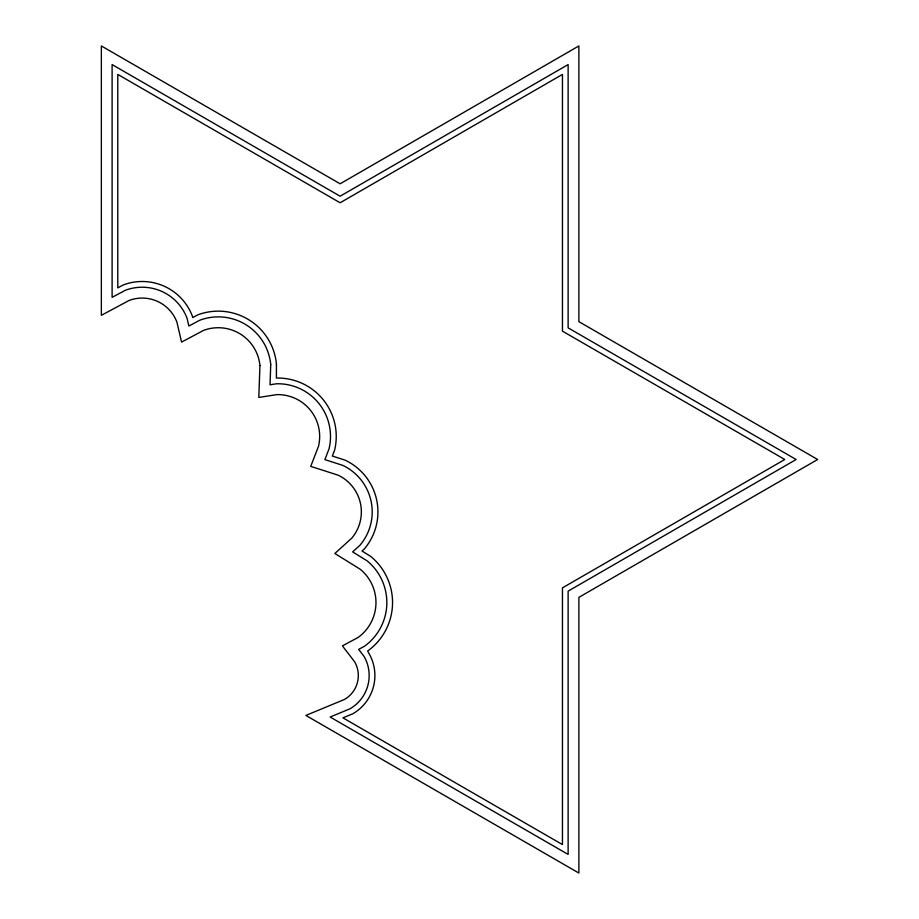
<?xml version="1.0" encoding="UTF-8"?>
<svg xmlns="http://www.w3.org/2000/svg" width="919" height="919" viewBox="0 0 919 919"><rect width="100%" height="100%" fill="white"/><g stroke="black" fill="none" stroke-linecap="round" stroke-linejoin="round"><path stroke-width="1.38" d="M259.939 365.59L258.813 397.422L276.814 394.619A41.86 41.86 0 0 1 318.491 446.335L310.737 466.37L338.077 475.157A40.666 40.666 0 0 1 351.701 538.224L334.849 553.491L360.225 569.252A43.055 43.055 0 0 1 358.019 637.522L342.419 645.873L354.631 661.783A27.547 27.547 0 0 1 344.545 699.416L305.878 715.43L578.878 873.05L578.878 597.35L817.646 459.5L578.878 321.65L578.878 45.95L340.122 183.8L101.354 45.95L101.354 315.309L129.108 300.456A37.093 37.093 0 0 1 176.896 322.075L181.571 342.086L203.627 330.369A41.86 41.86 0 0 1 259.939 365.59M270.737 364.556L270.025 384.785L276.55 383.774A52.705 52.705 0 0 1 329.025 448.886L324.878 459.615L342.718 465.347A51.51 51.51 0 0 1 359.972 545.243L352.643 551.882L367.106 560.854A53.899 53.899 0 0 1 364.349 646.333L358.663 649.377L364.027 656.361A38.403 38.403 0 0 1 349.967 708.813L330.139 717.015L568.126 854.417L568.126 591.135L796.13 459.5L568.126 327.865L568.126 64.583L340.122 196.218L112.107 64.583L112.107 297.354L125.283 290.301A47.937 47.937 0 0 1 187.051 318.25L188.866 326.027L199.837 320.203A52.705 52.705 0 0 1 270.737 364.556M276.435 364.004L276.412 378.054A58.437 58.437 0 0 1 334.596 450.241L332.345 456.054L345.165 460.178A57.242 57.242 0 0 1 364.338 548.953L362.04 551.032L370.725 556.432A59.62 59.62 0 0 1 367.68 650.985L368.978 653.489A44.123 44.123 0 0 1 352.827 713.764L342.948 717.854L562.451 844.584L562.451 587.861L784.78 459.5L562.451 331.139L562.451 74.416L340.122 202.777L117.793 74.416L117.793 287.877L123.261 284.947A53.658 53.658 0 0 1 192.404 316.228L192.714 317.56L197.826 314.838A58.437 58.437 0 0 1 276.435 364.004"/></g></svg>
